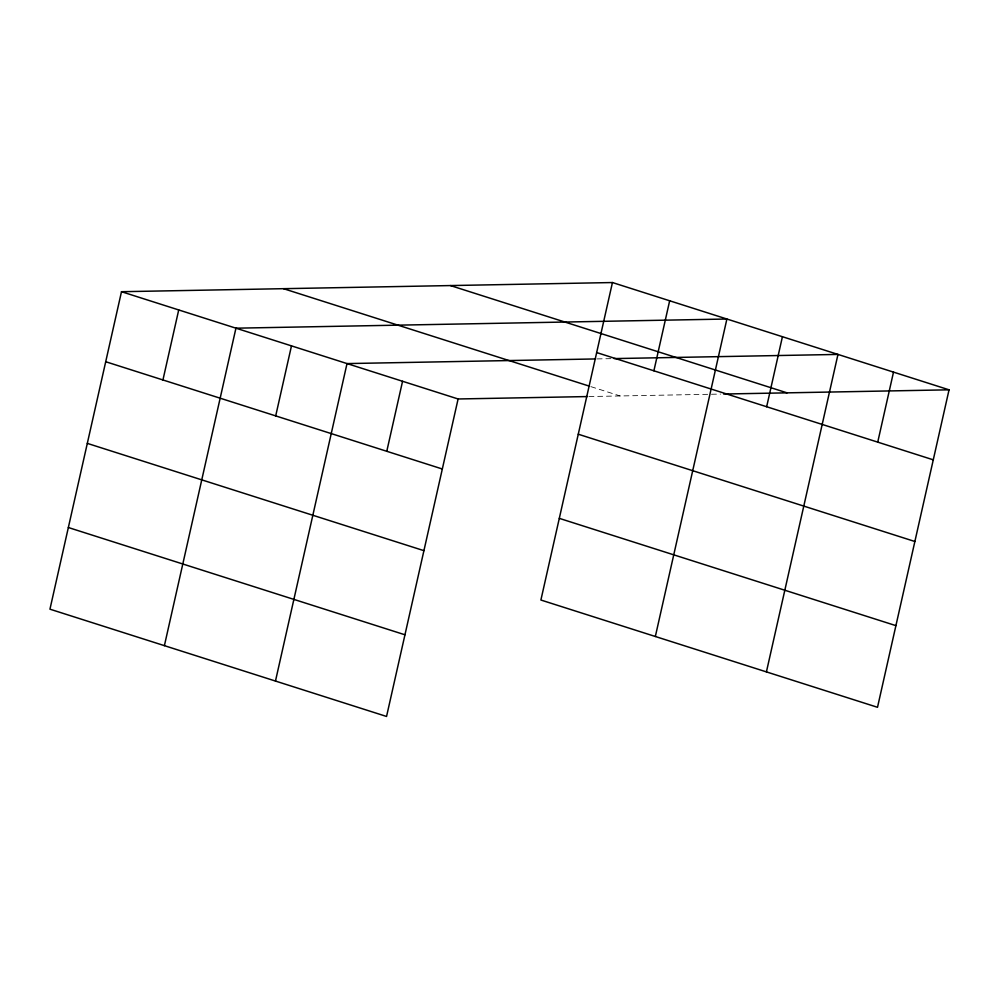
<?xml version="1.0" encoding="UTF-8"?>
<svg xmlns="http://www.w3.org/2000/svg" width="999" height="999" viewBox="0 0 999 999"><rect width="100%" height="100%" fill="white"/><g stroke="black" fill="none" stroke-linecap="round" stroke-linejoin="round"><path stroke-width="0.75" stroke-dasharray="5 3.75" d="M597.127 358.916L611.038 358.653M588.96 396.541L720.579 394.081M590.884 386.638L620.117 395.954"/><path stroke-width="1.5" d="M612.449 282.542L540.896 600.024L877.509 707.292L949.05 389.822L612.449 282.542L121.491 291.708L49.95 609.178L386.551 716.458L458.104 398.976L587.4 396.566M162.937 379.957L178.721 309.94M164.398 645.654L235.939 328.184L726.897 319.018L655.344 636.488M275.699 415.896L291.483 345.879M275.474 681.056L347.015 363.586L595.591 358.941M386.775 451.298L402.56 381.281M653.895 370.791L669.667 300.774M766.658 406.73L782.429 336.713M766.42 671.89L837.974 354.42L614.135 358.591M877.734 442.132L893.506 372.115M723.663 394.031L949.05 389.822M450.437 285.564L787.037 392.844M596.665 352.56L933.266 459.827M283.516 288.686L589.422 386.176M578.271 434.215L914.872 541.495M121.491 291.708L458.104 398.976M105.719 361.725L442.32 468.993M559.303 518.356L895.903 625.636M87.313 443.381L423.913 550.661M68.357 527.522L404.957 634.79"/></g></svg>
